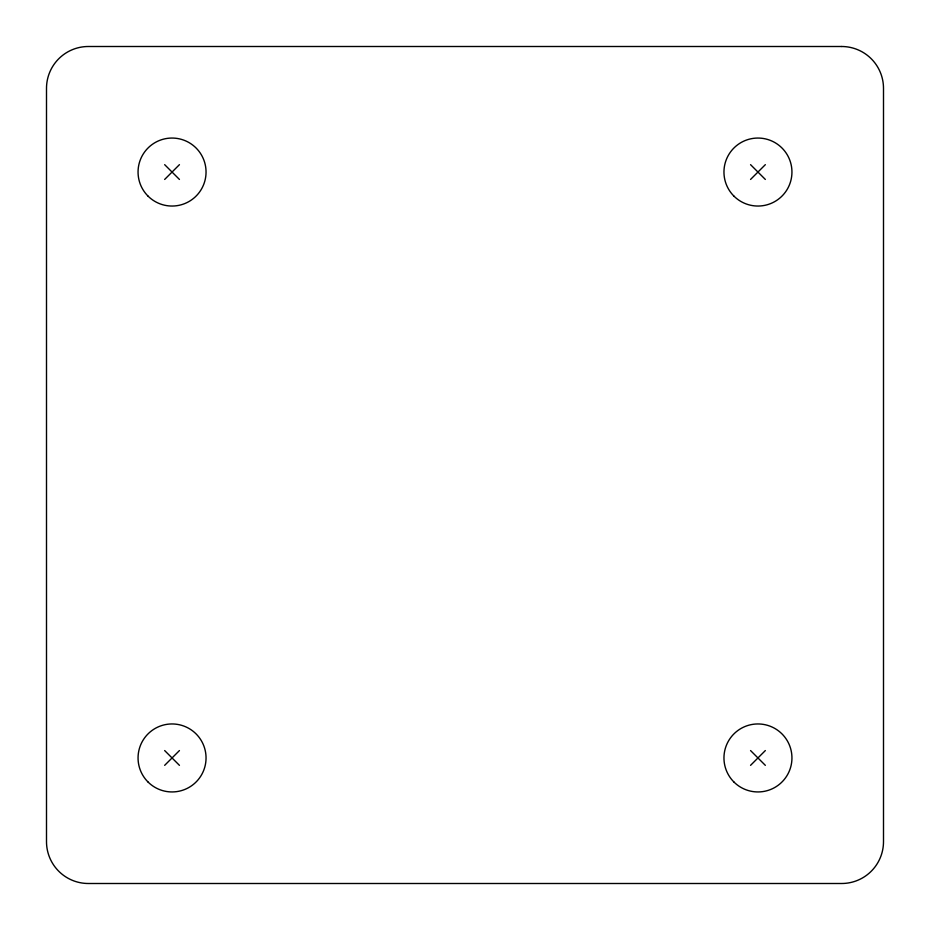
<?xml version="1.0" encoding="UTF-8"?>
<svg xmlns="http://www.w3.org/2000/svg" width="930" height="930" viewBox="0 0 930 930"><rect width="100%" height="100%" fill="white"/><g stroke="black" fill="none" stroke-linecap="round" stroke-linejoin="round"><path stroke-width="1.4" d="M164.656 179.444L179.444 164.656M164.656 765.344L179.444 750.557M750.557 179.444L765.344 164.656M750.557 765.344L765.344 750.557M750.557 164.656L765.344 179.444M164.656 164.656L179.444 179.444M750.557 750.557L765.344 765.344M164.656 750.557L179.444 765.344M841.65 46.5L88.35 46.5A41.85 41.85 0 0 0 46.5 88.35L46.5 841.65A41.85 41.85 0 0 0 88.35 883.5L841.65 883.5A41.85 41.85 0 0 0 883.5 841.65L883.5 88.35A41.85 41.85 0 0 0 841.65 46.5M733.91 196.091A34.003 34.003 0 0 0 790.791 180.85A34.003 34.003 0 0 0 749.15 139.209A34.003 34.003 0 0 0 733.91 196.091M733.91 781.99A34.003 34.003 0 0 0 790.791 766.75A34.003 34.003 0 0 0 749.15 725.109A34.003 34.003 0 0 0 733.91 781.99M148.01 781.99A34.003 34.003 0 0 0 204.891 766.75A34.003 34.003 0 0 0 163.25 725.109A34.003 34.003 0 0 0 148.01 781.99M148.01 196.091A34.003 34.003 0 0 0 204.891 180.85A34.003 34.003 0 0 0 163.25 139.209A34.003 34.003 0 0 0 148.01 196.091"/></g></svg>
